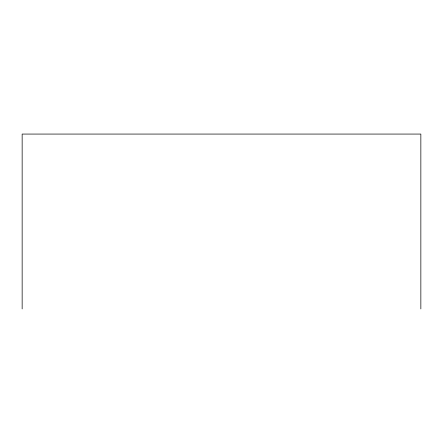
<?xml version="1.0" encoding="UTF-8"?>
<svg xmlns="http://www.w3.org/2000/svg" width="443" height="443" viewBox="0 0 443 443"><rect width="100%" height="100%" fill="white"/><g stroke="black" fill="none" stroke-linecap="round" stroke-linejoin="round"><path stroke-width="0.66" d="M420.85 308.932L420.85 134.068L22.15 134.068L22.15 308.932"/></g></svg>
